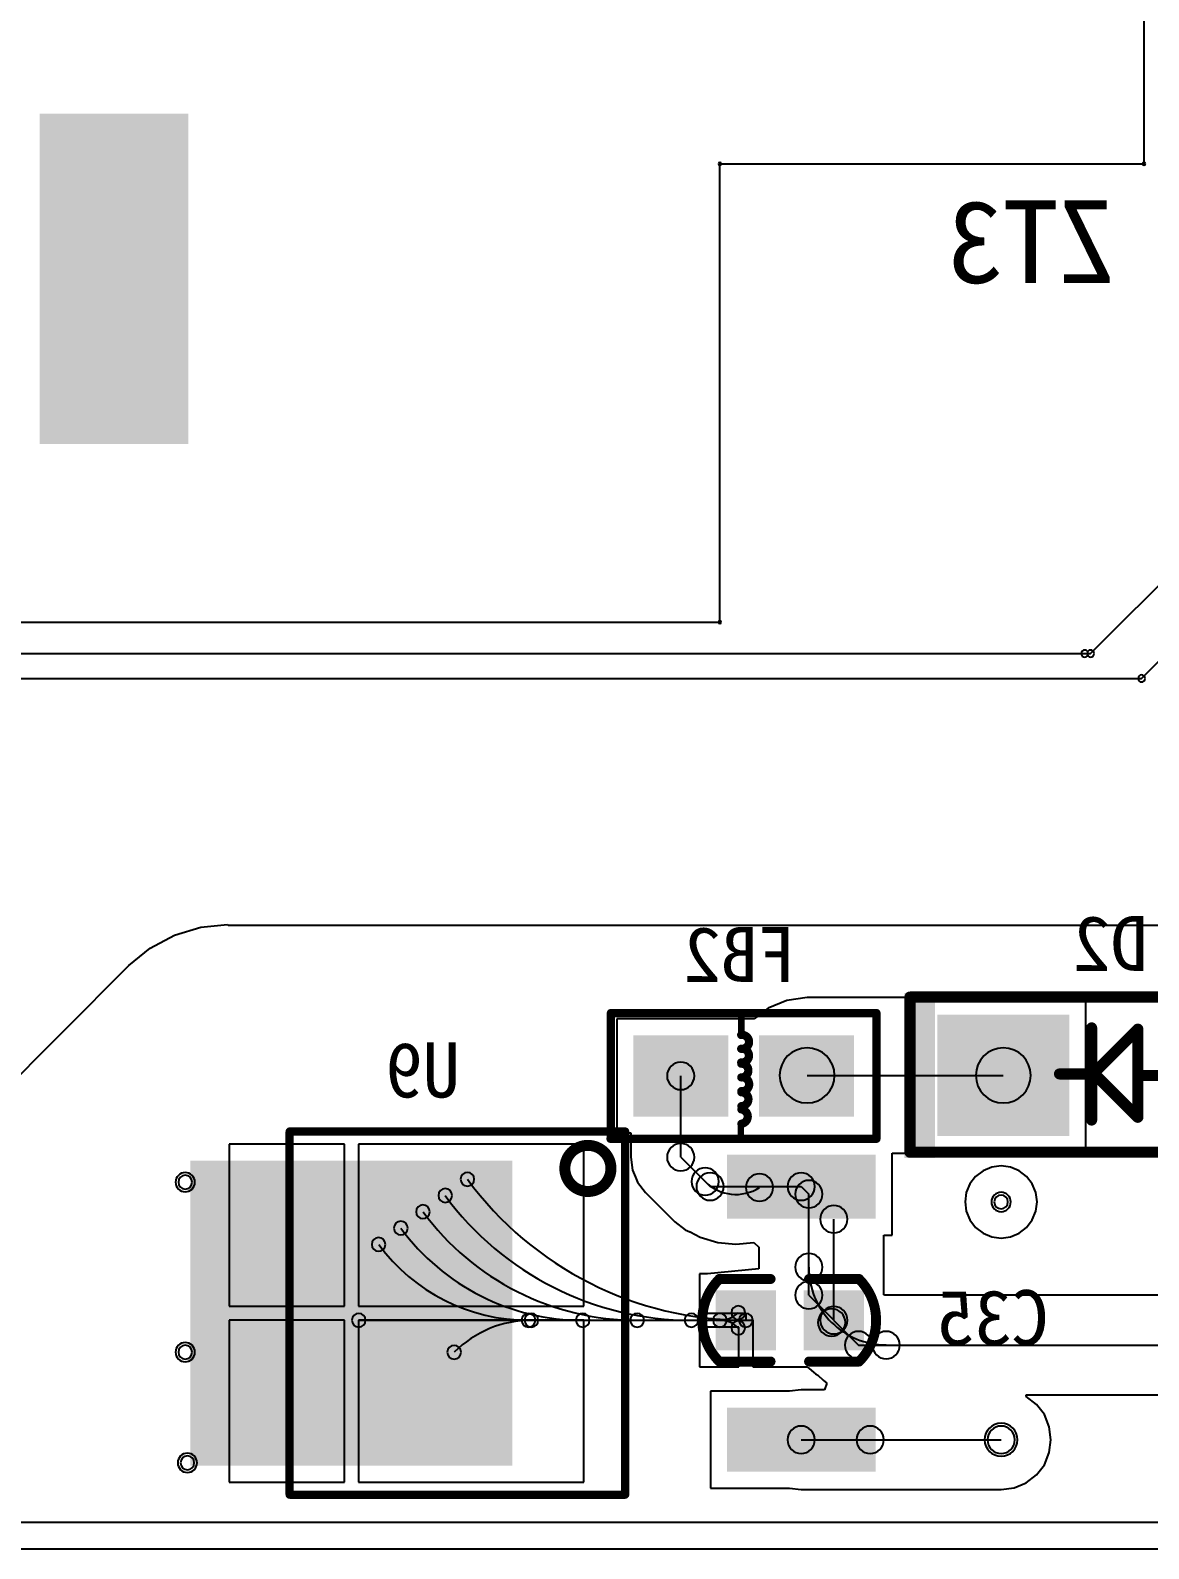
# Model space of a CAD drawing. Header units: inches. Extents: x 32166 to 66782, y 2386 to 7162.
# Drawn here: x 32766 to 32857.5, y 2886.6 to 3010.7 of the extents above; entities that cross this region are included whole.
import ezdxf

# ---------------------------------------------------------------- set-up
doc = ezdxf.new("R2010")
doc.units = ezdxf.units.IN
doc.header["$LTSCALE"] = 0.64311
doc.header["$MEASUREMENT"] = 0
for name, color, linetype in [('BOTTOMLAYER', 5, 'CONTINUOUS'), ('BOTTOMOVERLAY', 54, 'CONTINUOUS'), ('BOTTOMPASTE', 16, 'CONTINUOUS'), ('BOTTOMSOLDER', 6, 'CONTINUOUS'), ('KEEPOUTLAYER', 6, 'CONTINUOUS'), ('MULTILAYER', 9, 'CONTINUOUS')]:
    doc.layers.add(name, color=color, linetype=linetype)
doc.styles.get("Standard").update_dxf_attribs({"font": 'txt', "width": 0.8})

msp = doc.modelspace()

# ---------------------------------------------------------------- linework, layer by layer
at = {"layer": 'BOTTOMLAYER'}
for p, q in [((32852.72, 2959.75), (32861.72, 2968.75)), ((32756.55, 2959.75), (32852.24, 2959.75)), ((32852.24, 2959.75), (32852.72, 2959.75)), ((32856.89, 2957.71), (32858.93, 2959.75)), ((32757.4, 2957.71), (32856.89, 2957.71)), ((32779.94, 2937.37), (32782.13, 2937.59)), ((32782.13, 2937.59), (32782.18, 2937.54)), ((32782.18, 2937.54), (32782.18, 2937.54)), ((32782.18, 2937.54), (32879.37, 2937.54)), ((32775.8, 2935.66), (32777.79, 2936.72)), ((32777.79, 2936.72), (32779.94, 2937.37)), ((32774.06, 2934.23), (32775.8, 2935.66)), ((32752.61, 2912.74), (32774.06, 2934.23)), ((32827.88, 2931.39), (32826.35, 2930.76)), ((32829.53, 2931.61), (32827.88, 2931.39)), ((32845.58, 2931.61), (32829.53, 2931.61)), ((32845.99, 2931.55), (32845.58, 2931.61)), ((32852.33, 2931.55), (32845.99, 2931.55)), ((32852.33, 2918.95), (32852.33, 2931.55)), ((32826.35, 2930.76), (32825.19, 2929.87)), ((32825.19, 2929.87), (32813.97, 2929.87)), ((32813.97, 2929.87), (32813.97, 2920.55)), ((32819.19, 2918.56), (32819.19, 2925.21)), ((32829.53, 2925.25), (32845.58, 2925.25)), ((32813.97, 2920.55), (32815.11, 2920.55)), ((32815.11, 2920.55), (32815.11, 2918.56)), ((32791.69, 2919.63), (32782.25, 2919.63)), ((32782.25, 2919.63), (32782.25, 2906.39)), ((32791.69, 2906.39), (32791.69, 2919.63)), ((32811.28, 2919.63), (32792.84, 2919.63)), ((32792.84, 2919.63), (32792.84, 2906.39)), ((32811.28, 2906.39), (32811.28, 2919.63)), ((32836.48, 2912.2), (32836.48, 2918.9)), ((32836.48, 2918.9), (32845.58, 2918.9)), ((32845.58, 2918.9), (32845.99, 2918.95)), ((32845.99, 2918.95), (32852.33, 2918.95)), ((32815.11, 2918.56), (32815.25, 2917.51)), ((32819.19, 2918.56), (32821.59, 2916.16)), ((32844.63, 2917.75), (32843.92, 2917.46)), ((32845.4, 2917.85), (32844.63, 2917.75)), ((32846.16, 2917.75), (32845.4, 2917.85)), ((32846.87, 2917.46), (32846.16, 2917.75)), ((32815.25, 2917.51), (32815.49, 2916.93)), ((32815.49, 2916.93), (32815.66, 2916.52)), ((32815.66, 2916.52), (32816.31, 2915.67)), ((32843.31, 2916.99), (32842.84, 2916.38)), ((32843.92, 2917.46), (32843.31, 2916.99)), ((32847.48, 2916.99), (32846.87, 2917.46)), ((32847.95, 2916.38), (32847.48, 2916.99)), ((32816.31, 2915.67), (32818.3, 2913.68)), ((32821.59, 2916.16), (32829.05, 2916.16)), ((32829.05, 2916.16), (32829.67, 2915.55)), ((32829.67, 2907.28), (32829.67, 2915.55)), ((32842.55, 2915.67), (32842.45, 2914.9)), ((32842.84, 2916.38), (32842.55, 2915.67)), ((32848.25, 2915.67), (32847.95, 2916.38)), ((32848.35, 2914.9), (32848.25, 2915.67)), ((32842.45, 2914.9), (32842.55, 2914.14)), ((32842.55, 2914.14), (32842.84, 2913.43)), ((32847.95, 2913.43), (32848.25, 2914.14)), ((32848.25, 2914.14), (32848.35, 2914.9)), ((32818.3, 2913.68), (32818.3, 2913.68)), ((32818.3, 2913.68), (32818.32, 2913.66)), ((32818.32, 2913.66), (32818.7, 2913.28)), ((32818.7, 2913.28), (32819.55, 2912.63)), ((32831.72, 2905.23), (32831.72, 2913.5)), ((32842.84, 2913.43), (32843.31, 2912.82)), ((32843.31, 2912.82), (32843.92, 2912.35)), ((32846.87, 2912.35), (32847.48, 2912.82)), ((32847.48, 2912.82), (32847.95, 2913.43)), ((32819.55, 2912.63), (32819.95, 2912.46)), ((32819.95, 2912.46), (32819.97, 2912.45)), ((32819.97, 2912.45), (32820.78, 2912.02)), ((32820.78, 2912.02), (32822.22, 2911.58)), ((32822.22, 2911.58), (32823.71, 2911.44)), ((32823.71, 2911.44), (32825.16, 2911.58)), ((32825.16, 2911.58), (32825.58, 2911.2)), ((32835.8, 2907.31), (32835.8, 2912.2)), ((32835.8, 2912.2), (32836.48, 2912.2)), ((32843.92, 2912.35), (32844.63, 2912.05)), ((32844.63, 2912.05), (32845.4, 2911.95)), ((32845.4, 2911.95), (32846.16, 2912.05)), ((32846.16, 2912.05), (32846.87, 2912.35)), ((32825.58, 2911.2), (32825.58, 2909.57)), ((32821.38, 2909.03), (32820.72, 2909.03)), ((32820.72, 2909.03), (32820.72, 2905.8)), ((32825.57, 2909.44), (32821.38, 2909.03)), ((32825.58, 2909.57), (32825.57, 2909.57)), ((32825.57, 2909.57), (32825.58, 2909.45)), ((32825.58, 2909.45), (32825.57, 2909.44)), ((32829.67, 2907.28), (32833.74, 2903.2)), ((32835.9, 2907.29), (32835.8, 2907.31)), ((32863.03, 2907.29), (32835.9, 2907.29)), ((32782.25, 2906.39), (32791.69, 2906.39)), ((32791.69, 2905.24), (32782.25, 2905.24)), ((32782.25, 2905.24), (32782.25, 2892)), ((32791.69, 2892), (32791.69, 2905.24)), ((32792.84, 2906.39), (32811.28, 2906.39)), ((32811.28, 2905.24), (32792.84, 2905.24)), ((32792.84, 2905.24), (32792.84, 2892)), ((32811.28, 2892), (32811.28, 2905.24)), ((32820.72, 2905.8), (32824.52, 2905.8)), ((32824.52, 2905.8), (32824.52, 2905.23)), ((32824.52, 2905.23), (32825.09, 2905.23)), ((32825.09, 2905.23), (32825.09, 2901.43)), ((32792.85, 2905.23), (32824.52, 2905.23)), ((32823.95, 2904.66), (32820.72, 2904.66)), ((32820.72, 2904.66), (32820.72, 2901.43)), ((32823.95, 2901.43), (32823.95, 2904.66)), ((32833.74, 2903.2), (32864.93, 2903.2)), ((32820.72, 2901.43), (32823.95, 2901.43)), ((32825.09, 2901.43), (32829.52, 2901.43)), ((32829.52, 2901.43), (32829.66, 2901.31)), ((32829.66, 2901.31), (32830.09, 2900.97)), ((32830.09, 2900.97), (32830.22, 2900.86)), ((32830.22, 2900.86), (32830.42, 2900.75)), ((32830.42, 2900.75), (32830.85, 2900.32)), ((32830.85, 2900.32), (32831.15, 2900.09)), ((32828.1, 2899.42), (32821.63, 2899.42)), ((32821.63, 2899.42), (32821.63, 2891.5)), ((32829.05, 2899.55), (32828.1, 2899.42)), ((32830.96, 2899.55), (32829.05, 2899.55)), ((32831.15, 2900.09), (32830.96, 2899.55)), ((32847.44, 2899), (32847.46, 2899.12)), ((32847.46, 2899.12), (32863.03, 2899.12)), ((32848.29, 2898.35), (32847.44, 2899)), ((32848.94, 2897.51), (32848.29, 2898.35)), ((32849.34, 2896.52), (32848.94, 2897.51)), ((32829.05, 2895.46), (32834.69, 2895.46)), ((32829.05, 2895.46), (32845.4, 2895.46)), ((32849.48, 2895.46), (32849.34, 2896.52)), ((32849.34, 2894.41), (32849.48, 2895.46)), ((32848.94, 2893.42), (32849.34, 2894.41)), ((32848.29, 2892.58), (32848.94, 2893.42)), ((32782.25, 2892), (32791.69, 2892)), ((32792.84, 2892), (32811.28, 2892)), ((32846.46, 2891.52), (32847.44, 2891.93)), ((32847.44, 2891.93), (32848.29, 2892.58)), ((32821.63, 2891.5), (32828.1, 2891.5)), ((32828.1, 2891.5), (32829.05, 2891.38)), ((32829.05, 2891.38), (32845.4, 2891.38)), ((32845.4, 2891.38), (32846.46, 2891.52)), ((33155.94, 2888.68), (32729.33, 2888.68))]:
    msp.add_line(p, q, dxfattribs=at)
for centre, radius, start, end in [((32852.24, 2959.75), 0.286, 0, 180), ((32852.24, 2959.75), 0.286, 0, 180), ((32852.72, 2959.75), 0.286, 0, 180), ((32852.72, 2959.75), 0.286, 0, 180), ((32852.24, 2959.75), 0.286, 180, 0), ((32852.24, 2959.75), 0.286, 180, 0), ((32852.72, 2959.75), 0.286, 180, 0), ((32852.72, 2959.75), 0.286, 180, 0), ((32856.89, 2957.71), 0.286, 0, 180), ((32856.89, 2957.71), 0.286, 0, 180), ((32856.89, 2957.71), 0.286, 180, 0), ((32856.89, 2957.71), 0.286, 180, 0), ((32829.53, 2925.25), 2.25, 0, 180), ((32845.58, 2925.25), 2.25, 0, 180), ((32819.19, 2925.21), 1.12, 0, 180), ((32819.19, 2925.21), 1.12, 180, 0), ((32829.53, 2925.25), 2.25, 180, 0), ((32845.58, 2925.25), 2.25, 180, 0), ((32819.19, 2918.56), 1.12, 0, 180), ((32819.19, 2918.56), 1.12, 0, 180), ((32819.19, 2918.56), 1.12, 180, 0), ((32819.19, 2918.56), 1.12, 180, 0), ((32821.19, 2916.57), 1.12, 0, 180), ((32821.19, 2916.57), 1.12, 0, 180), ((32821.19, 2916.57), 1.12, 0, 180), ((32778.66, 2916.52), 0.562, 0, 180), ((32778.66, 2916.52), 0.562, 180, 0), ((32801.74, 2916.76), 0.562, 0, 180), ((32801.74, 2916.76), 0.562, 0, 180), ((32801.74, 2916.76), 0.562, 0, 180), ((32801.74, 2916.76), 0.562, 180, 0), ((32801.74, 2916.76), 0.562, 180, 0), ((32801.74, 2916.76), 0.562, 180, 0), ((32824.52, 2933.49), 28.26, 216.297, 270), ((32824.52, 2933.49), 28.26, 216.297, 270), ((32824.52, 2933.49), 28.26, 216.297, 270), ((32821.19, 2916.57), 1.12, 180, 0), ((32821.19, 2916.57), 1.12, 180, 0), ((32821.19, 2916.57), 1.12, 180, 0), ((32821.59, 2916.16), 1.12, 0, 180), ((32821.59, 2916.16), 1.12, 0, 180), ((32823.71, 2919.08), 3.56, 225, 302.74), ((32823.71, 2919.08), 3.56, 225, 302.74), ((32823.71, 2919.08), 3.56, 225, 302.74), ((32825.64, 2916.09), 1.12, 0, 180), ((32825.64, 2916.09), 1.12, 0, 180), ((32825.64, 2916.09), 1.12, 0, 180), ((32829.05, 2916.16), 1.12, 0, 180), ((32829.05, 2916.16), 1.12, 0, 180), ((32829.67, 2915.55), 1.12, 0, 180), ((32829.67, 2915.55), 1.12, 0, 180), ((32799.93, 2915.43), 0.562, 0, 180), ((32799.93, 2915.43), 0.562, 0, 180), ((32799.93, 2915.43), 0.562, 0, 180), ((32799.93, 2915.43), 0.562, 180, 0), ((32799.93, 2915.43), 0.562, 180, 0), ((32799.93, 2915.43), 0.562, 180, 0), ((32820.07, 2930.23), 25, 216.297, 270), ((32820.07, 2930.23), 25, 216.297, 270), ((32820.07, 2930.23), 25, 216.297, 270), ((32821.59, 2916.16), 1.12, 180, 0), ((32821.59, 2916.16), 1.12, 180, 0), ((32825.64, 2916.09), 1.12, 180, 0), ((32825.64, 2916.09), 1.12, 180, 0), ((32825.64, 2916.09), 1.12, 180, 0), ((32829.05, 2916.16), 1.12, 180, 0), ((32829.05, 2916.16), 1.12, 180, 0), ((32829.67, 2915.55), 1.12, 180, 0), ((32829.67, 2915.55), 1.12, 180, 0), ((32845.4, 2914.9), 0.562, 0, 180), ((32798.11, 2914.1), 0.562, 0, 180), ((32798.11, 2914.1), 0.562, 0, 180), ((32798.11, 2914.1), 0.562, 0, 180), ((32798.11, 2914.1), 0.562, 180, 0), ((32798.11, 2914.1), 0.562, 180, 0), ((32798.11, 2914.1), 0.562, 180, 0), ((32815.63, 2926.96), 21.73, 216.297, 270), ((32815.63, 2926.96), 21.73, 216.297, 270), ((32815.63, 2926.96), 21.73, 216.297, 270), ((32831.72, 2913.5), 1.12, 0, 180), ((32845.4, 2914.9), 0.562, 180, 0), ((32796.3, 2912.77), 0.562, 0, 180), ((32796.3, 2912.77), 0.562, 0, 180), ((32796.3, 2912.77), 0.562, 0, 180), ((32796.3, 2912.77), 0.562, 180, 0), ((32796.3, 2912.77), 0.562, 180, 0), ((32796.3, 2912.77), 0.562, 180, 0), ((32811.18, 2923.7), 18.47, 216.297, 270), ((32811.18, 2923.7), 18.47, 216.297, 270), ((32811.18, 2923.7), 18.47, 216.297, 270), ((32831.72, 2913.5), 1.12, 180, 0), ((32794.48, 2911.43), 0.562, 0, 180), ((32794.48, 2911.43), 0.562, 0, 180), ((32794.48, 2911.43), 0.562, 0, 180), ((32794.48, 2911.43), 0.562, 180, 0), ((32794.48, 2911.43), 0.562, 180, 0), ((32794.48, 2911.43), 0.562, 180, 0), ((32806.74, 2920.43), 15.2, 216.297, 270), ((32806.74, 2920.43), 15.2, 216.297, 270), ((32806.74, 2920.43), 15.2, 216.297, 270), ((32829.67, 2909.57), 1.12, 0, 180), ((32829.67, 2909.57), 1.12, 0, 180), ((32829.67, 2909.57), 1.12, 0, 180), ((32829.67, 2909.57), 1.12, 180, 0), ((32829.67, 2909.57), 1.12, 180, 0), ((32829.67, 2909.57), 1.12, 180, 0), ((32836.06, 2909.57), 6.4, 180, 225), ((32836.06, 2909.57), 6.4, 180, 225), ((32836.06, 2909.57), 6.4, 180, 225), ((32829.67, 2907.28), 1.12, 0, 180), ((32829.67, 2907.28), 1.12, 0, 180), ((32829.67, 2907.28), 1.12, 180, 0), ((32829.67, 2907.28), 1.12, 180, 0), ((32792.85, 2905.23), 0.562, 0, 180), ((32806.74, 2905.23), 0.562, 0, 180), ((32806.74, 2905.23), 0.562, 0, 180), ((32806.74, 2905.23), 0.562, 0, 180), ((32806.98, 2905.23), 0.562, 0, 180), ((32806.98, 2905.23), 0.562, 0, 180), ((32806.98, 2905.23), 0.562, 0, 180), ((32811.18, 2905.23), 0.562, 0, 180), ((32811.18, 2905.23), 0.562, 0, 180), ((32811.18, 2905.23), 0.562, 0, 180), ((32815.63, 2905.23), 0.562, 0, 180), ((32815.63, 2905.23), 0.562, 0, 180), ((32815.63, 2905.23), 0.562, 0, 180), ((32820.07, 2905.23), 0.562, 0, 180), ((32820.07, 2905.23), 0.562, 0, 180), ((32820.07, 2905.23), 0.562, 0, 180), ((32822.4, 2905.23), 0.562, 0, 180), ((32822.4, 2905.23), 0.562, 0, 180), ((32822.4, 2905.23), 0.562, 0, 180), ((32822.4, 2905.23), 0.562, 0, 180), ((32822.4, 2905.23), 0.562, 0, 180), ((32822.4, 2905.23), 0.562, 0, 180), ((32822.4, 2907.34), 2.11, 270.0002, 315.0002), ((32822.4, 2907.34), 2.11, 270.0002, 315.0002), ((32822.4, 2907.34), 2.11, 270.0002, 315.0002), ((32823.9, 2905.85), 0.562, 0, 180), ((32823.9, 2905.85), 0.562, 0, 180), ((32823.9, 2905.85), 0.562, 0, 180), ((32823.9, 2905.85), 0.562, 180, 0), ((32823.9, 2905.85), 0.562, 180, 0), ((32823.9, 2905.85), 0.562, 180, 0), ((32824.52, 2905.23), 0.562, 0, 180), ((32824.52, 2905.23), 0.562, 0, 180), ((32824.52, 2905.23), 0.562, 0, 180), ((32824.52, 2905.23), 0.562, 0, 180), ((32831.54, 2905.05), 1.12, 0, 180), ((32831.54, 2905.05), 1.12, 0, 180), ((32831.54, 2905.05), 1.12, 0, 180), ((32831.54, 2905.05), 1.12, 0, 180), ((32831.54, 2905.05), 1.12, 0, 180), ((32831.54, 2905.05), 1.12, 0, 180), ((32831.72, 2905.23), 1.12, 0, 180), ((32792.85, 2905.23), 0.562, 180, 0), ((32806.98, 2896.3), 8.93, 90, 135), ((32806.98, 2896.3), 8.93, 90, 135), ((32806.98, 2896.3), 8.93, 90, 135), ((32806.74, 2905.23), 0.562, 180, 0), ((32806.74, 2905.23), 0.562, 180, 0), ((32806.74, 2905.23), 0.562, 180, 0), ((32806.98, 2905.23), 0.562, 180, 0), ((32806.98, 2905.23), 0.562, 180, 0), ((32806.98, 2905.23), 0.562, 180, 0), ((32811.18, 2905.23), 0.562, 180, 0), ((32811.18, 2905.23), 0.562, 180, 0), ((32811.18, 2905.23), 0.562, 180, 0), ((32815.63, 2905.23), 0.562, 180, 0), ((32815.63, 2905.23), 0.562, 180, 0), ((32815.63, 2905.23), 0.562, 180, 0), ((32820.07, 2905.23), 0.562, 180, 0), ((32820.07, 2905.23), 0.562, 180, 0), ((32820.07, 2905.23), 0.562, 180, 0), ((32822.4, 2905.23), 0.562, 180, 0), ((32822.4, 2905.23), 0.562, 180, 0), ((32822.4, 2905.23), 0.562, 180, 0), ((32822.4, 2905.23), 0.562, 180, 0), ((32822.4, 2905.23), 0.562, 180, 0), ((32822.4, 2905.23), 0.562, 180, 0), ((32822.4, 2903.12), 2.11, 44.9998, 89.9998), ((32822.4, 2903.12), 2.11, 44.9998, 89.9998), ((32822.4, 2903.12), 2.11, 44.9998, 89.9998), ((32823.9, 2904.61), 0.562, 0, 180), ((32823.9, 2904.61), 0.562, 0, 180), ((32823.9, 2904.61), 0.562, 0, 180), ((32823.9, 2904.61), 0.562, 180, 0), ((32823.9, 2904.61), 0.562, 180, 0), ((32823.9, 2904.61), 0.562, 180, 0), ((32824.52, 2905.23), 0.562, 180, 0), ((32824.52, 2905.23), 0.562, 180, 0), ((32824.52, 2905.23), 0.562, 180, 0), ((32824.52, 2905.23), 0.562, 180, 0), ((32831.54, 2905.05), 1.12, 180, 0), ((32831.54, 2905.05), 1.12, 180, 0), ((32831.54, 2905.05), 1.12, 180, 0), ((32831.54, 2905.05), 1.12, 180, 0), ((32831.54, 2905.05), 1.12, 180, 0), ((32831.54, 2905.05), 1.12, 180, 0), ((32831.72, 2905.23), 1.12, 180, 0), ((32836, 2909.52), 6.31, 225, 270), ((32836, 2909.52), 6.31, 225, 270), ((32836, 2909.52), 6.31, 225, 270), ((32833.74, 2903.2), 1.12, 0, 180), ((32833.74, 2903.2), 1.12, 0, 180), ((32836, 2903.2), 1.12, 0, 180), ((32836, 2903.2), 1.12, 0, 180), ((32836, 2903.2), 1.12, 0, 180), ((32778.66, 2902.62), 0.562, 0, 180), ((32800.66, 2902.61), 0.562, 0, 180), ((32800.66, 2902.61), 0.562, 0, 180), ((32800.66, 2902.61), 0.562, 0, 180), ((32833.74, 2903.2), 1.12, 180, 0), ((32833.74, 2903.2), 1.12, 180, 0), ((32836, 2903.2), 1.12, 180, 0), ((32836, 2903.2), 1.12, 180, 0), ((32836, 2903.2), 1.12, 180, 0), ((32778.66, 2902.62), 0.562, 180, 0), ((32800.66, 2902.61), 0.562, 180, 0), ((32800.66, 2902.61), 0.562, 180, 0), ((32800.66, 2902.61), 0.562, 180, 0), ((32829.05, 2895.46), 1.12, 0, 180), ((32829.05, 2895.46), 1.12, 0, 180), ((32834.69, 2895.46), 1.12, 0, 180), ((32845.4, 2895.46), 1.12, 0, 180), ((32845.4, 2895.46), 1.12, 0, 180), ((32829.05, 2895.46), 1.12, 180, 0), ((32829.05, 2895.46), 1.12, 180, 0), ((32834.69, 2895.46), 1.12, 180, 0), ((32845.4, 2895.46), 1.12, 180, 0), ((32845.4, 2895.46), 1.12, 180, 0), ((32778.84, 2893.57), 0.562, 0, 180), ((32778.84, 2893.57), 0.562, 180, 0)]:
    msp.add_arc(centre, radius, start, end, dxfattribs=at)
for points in [[(32767.22, 3003.44), (32767.22, 2977.34), (32778.47, 3003.44), (32778.47, 2977.34)], [(32850.53, 2929.75), (32840.63, 2929.75), (32850.53, 2920.75), (32840.63, 2920.75)], [(32815.77, 2922.35), (32822.62, 2922.35), (32815.77, 2928.07), (32822.62, 2928.07)], [(32826.05, 2922.35), (32832.91, 2922.35), (32826.05, 2928.07), (32832.91, 2928.07)], [(32779.55, 2917.83), (32779.55, 2893.8), (32804.98, 2917.83), (32804.98, 2893.8)], [(32823.43, 2918.32), (32823.43, 2914), (32834.68, 2918.32), (32834.68, 2914)], [(32826.52, 2907.23), (32822.52, 2907.23), (32826.52, 2903.23), (32822.52, 2903.23)], [(32833.72, 2907.23), (32829.72, 2907.23), (32833.72, 2903.23), (32829.72, 2903.23)], [(32823.43, 2897.62), (32823.43, 2893.3), (32834.68, 2897.62), (32834.68, 2893.3)]]:
    msp.add_solid(points, dxfattribs=at)
at = {"layer": 'BOTTOMOVERLAY'}
for points, const_width in [([(32870.64, 2931.66), (32837.95, 2931.66)], 0.914), ([(32837.95, 2931.66), (32837.95, 2918.97)], 0.914), ([(32813.48, 2920.07), (32813.48, 2930.35)], 0.675), ([(32813.48, 2930.35), (32835.2, 2930.35)], 0.675), ([(32824.14, 2928.56), (32824.14, 2930.35)], 0.54), ([(32835.2, 2920.07), (32835.2, 2930.35)], 0.675), ([(32852.8, 2929.14), (32852.8, 2921.6)], 0.914), ([(32856.58, 2929.03), (32852.8, 2925.25)], 0.914), ([(32856.58, 2929.03), (32856.58, 2921.83)], 0.914), ([(32852.8, 2925.37), (32850.18, 2925.37)], 0.914), ([(32852.92, 2925.48), (32852.8, 2925.48)], 0.914), ([(32856.58, 2921.83), (32852.92, 2925.48)], 0.914), ([(32859.21, 2925.25), (32856.58, 2925.25)], 0.914), ([(32824.11, 2920.07), (32824.11, 2921.3)], 0.54), ([(32787.2, 2905.81), (32787.2, 2920.66)], 0.675), ([(32787.2, 2920.66), (32814.65, 2920.66)], 0.675), ([(32813.45, 2920.07), (32835.2, 2920.07)], 0.675), ([(32814.65, 2905.81), (32814.65, 2920.66)], 0.675), ([(32870.64, 2918.97), (32837.95, 2918.97)], 0.914), ([(32822.35, 2908.6), (32826.54, 2908.6)], 0.81), ([(32829.69, 2908.6), (32833.78, 2908.6)], 0.81), ([(32787.2, 2890.96), (32787.2, 2905.81)], 0.675), ([(32814.65, 2890.96), (32814.65, 2905.81)], 0.675), ([(32822.35, 2901.85), (32826.54, 2901.85)], 0.81), ([(32829.69, 2901.85), (32833.78, 2901.85)], 0.81), ([(32787.2, 2890.96), (32814.65, 2890.96)], 0.675)]:
    msp.add_lwpolyline(points, dxfattribs=dict(at, const_width=const_width))
for points, const_width in [([(32838.17, 2931.66, 1), (32837.72, 2931.66, 1)], 0.457), ([(32838.17, 2931.66, 1), (32837.72, 2931.66, 1)], 0.457), ([(32813.31, 2930.35, 1), (32813.65, 2930.35, 1)], 0.337), ([(32813.31, 2930.35, 1), (32813.65, 2930.35, 1)], 0.337), ([(32824, 2930.35, 1), (32824.27, 2930.35, 1)], 0.27), ([(32835.03, 2930.35, 1), (32835.37, 2930.35, 1)], 0.337), ([(32835.03, 2930.35, 1), (32835.37, 2930.35, 1)], 0.337), ([(32823.97, 2928.56, 1), (32824.31, 2928.56, 1)], 0.337), ([(32824, 2928.56, 1), (32824.27, 2928.56, 1)], 0.27), ([(32853.03, 2929.14, 1), (32852.58, 2929.14, 1)], 0.457), ([(32856.81, 2929.03, 1), (32856.35, 2929.03, 1)], 0.457), ([(32856.81, 2929.03, 1), (32856.35, 2929.03, 1)], 0.457), ([(32823.97, 2927.43, 1), (32824.31, 2927.43, 1)], 0.337), ([(32823.97, 2927.43, 1), (32824.31, 2927.43, 1)], 0.337), ([(32823.97, 2926.31, 1), (32824.31, 2926.31, 1)], 0.337), ([(32823.98, 2926.21, 1), (32824.32, 2926.21, 1)], 0.337), ([(32823.98, 2925.09, 1), (32824.32, 2925.09, 1)], 0.337), ([(32823.98, 2925.09, 1), (32824.32, 2925.09, 1)], 0.337), ([(32850.4, 2925.37, 1), (32849.95, 2925.37, 1)], 0.457), ([(32853.03, 2925.48, 1), (32852.58, 2925.48, 1)], 0.457), ([(32853.03, 2925.37, 1), (32852.58, 2925.37, 1)], 0.457), ([(32853.03, 2925.25, 1), (32852.58, 2925.25, 1)], 0.457), ([(32853.15, 2925.48, 1), (32852.69, 2925.48, 1)], 0.457), ([(32853.15, 2925.48, 1), (32852.69, 2925.48, 1)], 0.457), ([(32856.81, 2925.25, 1), (32856.35, 2925.25, 1)], 0.457), ([(32823.98, 2923.96, 1), (32824.32, 2923.96, 1)], 0.337), ([(32823.99, 2923.87, 1), (32824.32, 2923.87, 1)], 0.337), ([(32823.99, 2922.74, 1), (32824.32, 2922.74, 1)], 0.337), ([(32823.99, 2922.47, 1), (32824.32, 2922.47, 1)], 0.337), ([(32823.99, 2921.3, 1), (32824.32, 2921.3, 1)], 0.337), ([(32823.97, 2921.3, 1), (32824.24, 2921.3, 1)], 0.27), ([(32853.03, 2921.6, 1), (32852.58, 2921.6, 1)], 0.457), ([(32856.81, 2921.83, 1), (32856.35, 2921.83, 1)], 0.457), ([(32856.81, 2921.83, 1), (32856.35, 2921.83, 1)], 0.457), ([(32787.2, 2920.5, 1), (32787.2, 2920.83, 1)], 0.337), ([(32787.2, 2920.5, 1), (32787.2, 2920.83, 1)], 0.337), ([(32813.28, 2920.07, 1), (32813.62, 2920.07, 1)], 0.337), ([(32813.31, 2920.07, 1), (32813.65, 2920.07, 1)], 0.337), ([(32814.65, 2920.5, 1), (32814.65, 2920.83, 1)], 0.337), ([(32814.65, 2920.5, 1), (32814.65, 2920.83, 1)], 0.337), ([(32823.97, 2920.07, 1), (32824.24, 2920.07, 1)], 0.27), ([(32835.03, 2920.07, 1), (32835.37, 2920.07, 1)], 0.337), ([(32835.03, 2920.07, 1), (32835.37, 2920.07, 1)], 0.337), ([(32811.6, 2919.53, 1), (32811.6, 2915.76, 1)], 0.9), ([(32811.6, 2919.3, 1), (32811.6, 2919.75, 1)], 0.45), ([(32838.17, 2918.97, 1), (32837.72, 2918.97, 1)], 0.457), ([(32838.17, 2918.97, 1), (32837.72, 2918.97, 1)], 0.457), ([(32811.6, 2915.53, 1), (32811.6, 2915.98, 1)], 0.45), ([(32822.35, 2908.81, 1), (32822.35, 2908.4, 1)], 0.405), ([(32822.35, 2908.81, 1), (32822.35, 2908.4, 1)], 0.405), ([(32826.54, 2908.81, 1), (32826.54, 2908.4, 1)], 0.405), ([(32829.69, 2908.81, 1), (32829.69, 2908.4, 1)], 0.405), ([(32833.78, 2908.81, 1), (32833.78, 2908.4, 1)], 0.405), ([(32833.78, 2908.81, 1), (32833.78, 2908.4, 1)], 0.405), ([(32787.2, 2905.65, 1), (32787.2, 2905.98, 1)], 0.337), ([(32787.2, 2905.65, 1), (32787.2, 2905.98, 1)], 0.337), ([(32814.65, 2905.65, 1), (32814.65, 2905.98, 1)], 0.337), ([(32814.65, 2905.65, 1), (32814.65, 2905.98, 1)], 0.337), ([(32822.35, 2902.06, 1), (32822.35, 2901.65, 1)], 0.405), ([(32822.35, 2902.06, 1), (32822.35, 2901.65, 1)], 0.405), ([(32826.54, 2902.06, 1), (32826.54, 2901.65, 1)], 0.405), ([(32829.69, 2902.06, 1), (32829.69, 2901.65, 1)], 0.405), ([(32833.78, 2902.06, 1), (32833.78, 2901.65, 1)], 0.405), ([(32833.78, 2902.06, 1), (32833.78, 2901.65, 1)], 0.405), ([(32787.2, 2890.8, 1), (32787.2, 2891.13, 1)], 0.337), ([(32787.2, 2890.8, 1), (32787.2, 2891.13, 1)], 0.337), ([(32814.65, 2890.8, 1), (32814.65, 2891.13, 1)], 0.337), ([(32814.65, 2890.8, 1), (32814.65, 2891.13, 1)], 0.337)]:
    msp.add_lwpolyline(points, format="xyb", close=True, dxfattribs=dict(at, const_width=const_width))
for points, const_width in [([(32824.14, 2928.56, -1.13328), (32824.14, 2927.43)], 0.675), ([(32824.14, 2927.43, -1.13328), (32824.14, 2926.31)], 0.675), ([(32824.15, 2926.21, -1.026529), (32824.15, 2925.09)], 0.675), ([(32824.15, 2925.09, -1.13328), (32824.15, 2923.96)], 0.675), ([(32824.15, 2923.87, -1.026529), (32824.15, 2922.74)], 0.675), ([(32824.15, 2922.47, -0.895675), (32824.15, 2921.3)], 0.675), ([(32822.35, 2901.85, -0.414214), (32822.35, 2908.6)], 0.81), ([(32833.78, 2908.6, -0.414214), (32833.78, 2901.85)], 0.81)]:
    msp.add_lwpolyline(points, format="xyb", dxfattribs=dict(at, const_width=const_width))
msp.add_solid([(32840, 2932), (32837.48, 2932), (32840, 2918.51), (32837.48, 2918.51)], dxfattribs=at)
at = {"layer": 'BOTTOMPASTE'}
for points in [[(32850.53, 2929.75), (32840.63, 2929.75), (32850.53, 2920.75), (32840.63, 2920.75)], [(32815.77, 2922.35), (32822.62, 2922.35), (32815.77, 2928.07), (32822.62, 2928.07)], [(32826.05, 2922.35), (32832.91, 2922.35), (32826.05, 2928.07), (32832.91, 2928.07)], [(32779.55, 2917.83), (32779.55, 2893.8), (32804.98, 2917.83), (32804.98, 2893.8)], [(32823.43, 2918.32), (32823.43, 2914), (32834.68, 2918.32), (32834.68, 2914)], [(32826.52, 2907.23), (32822.52, 2907.23), (32826.52, 2903.23), (32822.52, 2903.23)], [(32833.72, 2907.23), (32829.72, 2907.23), (32833.72, 2903.23), (32829.72, 2903.23)], [(32823.43, 2897.62), (32823.43, 2893.3), (32834.68, 2897.62), (32834.68, 2893.3)]]:
    msp.add_solid(points, dxfattribs=at)
at = {"layer": 'BOTTOMSOLDER'}
for centre, radius, start, end in [((32778.66, 2916.52), 0.791, 0, 180), ((32778.66, 2916.52), 0.791, 180, 0), ((32845.4, 2914.9), 0.791, 0, 180), ((32845.4, 2914.9), 0.791, 180, 0), ((32778.66, 2902.62), 0.791, 0, 180), ((32778.66, 2902.62), 0.791, 180, 0), ((32845.4, 2895.46), 1.35, 0, 180), ((32845.4, 2895.46), 1.35, 180, 0), ((32778.84, 2893.57), 0.791, 0, 180), ((32778.84, 2893.57), 0.791, 180, 0)]:
    msp.add_arc(centre, radius, start, end, dxfattribs=at)
for points in [[(32766.76, 3003.9), (32766.76, 2976.89), (32778.92, 3003.9), (32778.92, 2976.89)], [(32850.98, 2930.21), (32840.17, 2930.21), (32850.98, 2920.3), (32840.17, 2920.3)], [(32815.31, 2921.89), (32823.08, 2921.89), (32815.31, 2928.52), (32823.08, 2928.52)], [(32825.6, 2921.89), (32833.37, 2921.89), (32825.6, 2928.52), (32833.37, 2928.52)], [(32779.09, 2918.29), (32779.09, 2893.34), (32805.43, 2918.29), (32805.43, 2893.34)], [(32822.97, 2918.78), (32822.97, 2913.55), (32835.13, 2918.78), (32835.13, 2913.55)], [(32826.98, 2907.69), (32822.06, 2907.69), (32826.98, 2902.77), (32822.06, 2902.77)], [(32834.18, 2907.69), (32829.26, 2907.69), (32834.18, 2902.77), (32829.26, 2902.77)], [(32822.97, 2898.08), (32822.97, 2892.85), (32835.13, 2898.08), (32835.13, 2892.85)]]:
    msp.add_solid(points, dxfattribs=at)
at = {"layer": 'KEEPOUTLAYER'}
for p, q in [((32857.09, 2999.8), (32857.09, 3054.57)), ((32822.4, 2962.32), (32822.4, 2999.8)), ((32822.4, 2999.8), (32857.09, 2999.8)), ((32765.11, 2962.32), (32822.4, 2962.32)), ((32666.61, 2886.55), (34174.11, 2886.55))]:
    msp.add_line(p, q, dxfattribs=at)
for centre, start, end in [((32822.4, 2999.8), 0, 180), ((32822.4, 2999.8), 0, 180), ((32822.4, 2999.8), 180, 0), ((32822.4, 2999.8), 180, 0), ((32857.09, 2999.8), 0, 180), ((32857.09, 2999.8), 0, 180), ((32857.09, 2999.8), 180, 0), ((32857.09, 2999.8), 180, 0), ((32822.4, 2962.32), 0, 180), ((32822.4, 2962.32), 0, 180), ((32822.4, 2962.32), 180, 0), ((32822.4, 2962.32), 180, 0)]:
    msp.add_arc(centre, 0.112, start, end, dxfattribs=at)
at = {"layer": 'MULTILAYER'}
for centre, radius, start, end in [((32778.66, 2916.52), 0.562, 0, 180), ((32778.66, 2916.52), 0.562, 180, 0), ((32845.4, 2914.9), 0.562, 0, 180), ((32845.4, 2914.9), 0.562, 180, 0), ((32778.66, 2902.62), 0.562, 0, 180), ((32778.66, 2902.62), 0.562, 180, 0), ((32845.4, 2895.46), 1.12, 0, 180), ((32845.4, 2895.46), 1.12, 180, 0), ((32778.84, 2893.57), 0.562, 0, 180), ((32778.84, 2893.57), 0.562, 180, 0)]:
    msp.add_arc(centre, radius, start, end, dxfattribs=at)
msp.add_solid([(32767.22, 3003.44), (32767.22, 2977.34), (32778.47, 3003.44), (32778.47, 2977.34)], dxfattribs=at)

# ---------------------------------------------------------------- texts
at = {"layer": 'BOTTOMOVERLAY', "text_generation_flag": 2}
for s, height, p in [('ZT3', 6.75, (32854.71, 2990.05)), ('D2', 4.5, (32857.41, 2933.8)), ('FB2', 4.5, (32828.61, 2932.9)), ('U9', 4.5, (32801.16, 2923.45)), ('C35', 4.5, (32849.31, 2903.2))]:
    msp.add_text(s, height=height, rotation=360, dxfattribs=at).set_placement(p)

doc.saveas('drawing.dxf')
